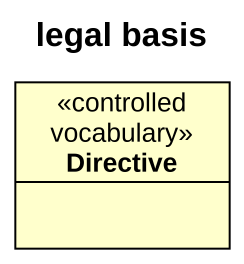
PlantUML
@startuml
title legal basis
hide circle
hide empty members
class Directive <<controlled vocabulary>>
@enduml
